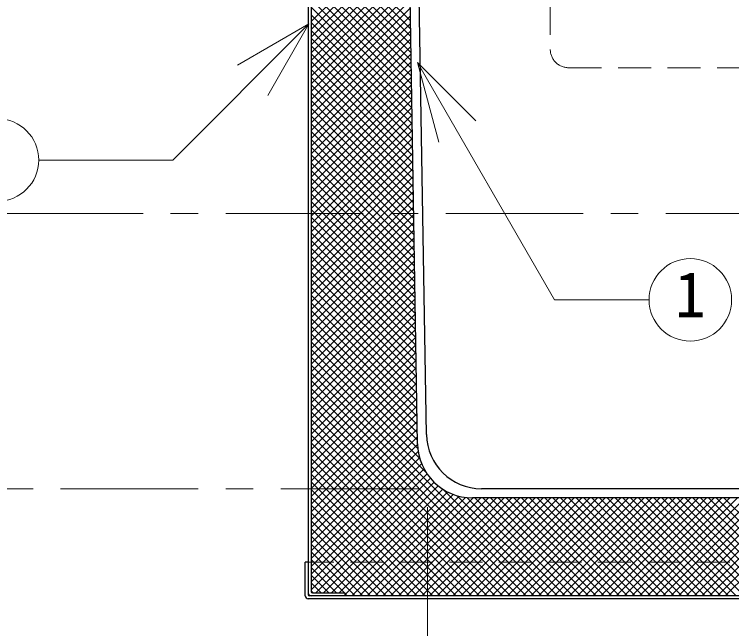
# Model space of a CAD drawing. Units: millimetres at full size, sheet at 1:15; details may follow other scales. Extents: x -3151 to 2924, y -2106 to 2109.
# Drawn here: x -2348.6 to -1957.5, y -1274.6 to -939.7 of the extents above; entities that cross this region are included whole.
import ezdxf
from ezdxf.enums import TextEntityAlignment as Align

# ---------------------------------------------------------------- set-up
doc = ezdxf.new("R2010")
doc.units = ezdxf.units.MM
doc.header["$LTSCALE"] = 15
doc.linetypes.add('CHAIN1', pattern=[8, 5, -1, 1, -1])
doc.linetypes.add('DASHED1', pattern=[1.8, 1.2, -0.6])
doc.layers.add('0-0____1', color=4, linetype='Continuous', lineweight=9)
doc.styles.add('ＭＳ ゴシック', font='')
doc.styles.get('ＭＳ ゴシック').set_extended_font_data('MS Gothic')

msp = doc.modelspace()

# ---------------------------------------------------------------- linework, layer by layer
at = {"layer": '0-0____1', "color": 5, "lineweight": 25}
for p, q in [((-2188.4, -607.73), (-2188.4, -1255.93)), ((-2186.8, -606.93), (-2186.8, -1254.33)), ((-2123.9, -1168.83), (-2133.24, -608.14)), ((-2128.81, -1173.83), (-2136.74, -698.33)), ((-972.91, -1198.33), (-2093.9, -1198.33)), ((-967.99, -1203.33), (-2098.82, -1203.33)), ((-2188.4, -1238.33), (-2190, -1238.33)), ((-2190, -1256.73), (-2190, -1238.33)), ((-2186, -1255.13), (-2168.4, -1255.13)), ((-2168.4, -1255.13), (-2168.4, -1256.73)), ((-878.4, -1258.33), (-2188.4, -1258.33)), ((-879.2, -1256.73), (-2187.6, -1256.73))]:
    msp.add_line(p, q, dxfattribs=at)
at = {"layer": '0-0____1', "linetype": 'DASHED1'}
for p, q in [((-2056.4, -797.83), (-2056.4, -958.83)), ((-2046.4, -968.83), (-1013.4, -968.83)), ((-878.4, -1238.33), (-2188.4, -1238.33))]:
    msp.add_line(p, q, dxfattribs=at)
at = {"layer": '0-0____1'}
for p, q in [((-2186.8, -889.11), (-2132.66, -943.26)), ((-2186.8, -943.71), (-2133.54, -890.44)), ((-2186.8, -893.35), (-2132.58, -947.57)), ((-2186.8, -947.95), (-2133.47, -894.61)), ((-2186.8, -897.6), (-2132.51, -951.89)), ((-2186.8, -952.19), (-2133.4, -898.79)), ((-2186.8, -901.84), (-2132.44, -956.2)), ((-2186.8, -956.44), (-2133.33, -902.96)), ((-2186.8, -906.08), (-2132.37, -960.52)), ((-2186.8, -960.68), (-2133.26, -907.13)), ((-2186.8, -910.32), (-2132.3, -964.83)), ((-2186.8, -964.92), (-2133.19, -911.31)), ((-2186.8, -914.57), (-2132.22, -969.15)), ((-2186.8, -969.17), (-2133.12, -915.48)), ((-2186.8, -918.81), (-2132.15, -973.46)), ((-2186.8, -973.41), (-2133.05, -919.65)), ((-2186.8, -923.05), (-2132.08, -977.78)), ((-2186.8, -977.65), (-2132.98, -923.83)), ((-2186.8, -927.29), (-2132.01, -982.09)), ((-2186.8, -981.89), (-2132.91, -928)), ((-2186.8, -931.54), (-2131.94, -986.4)), ((-2186.8, -986.14), (-2132.84, -932.17)), ((-2186.8, -935.78), (-2131.86, -990.72)), ((-2186.8, -990.38), (-2132.77, -936.35)), ((-2186.8, -940.02), (-2131.79, -995.03)), ((-2186.8, -994.62), (-2132.7, -940.52)), ((-2186.8, -944.27), (-2131.72, -999.35)), ((-2186.8, -998.86), (-2132.63, -944.69)), ((-2186.8, -948.51), (-2131.65, -1003.66)), ((-2186.8, -1003.11), (-2132.56, -948.87)), ((-2186.8, -952.75), (-2131.58, -1007.98)), ((-2186.8, -1007.35), (-2132.49, -953.04)), ((-2186.8, -956.99), (-2131.5, -1012.29)), ((-2186.8, -1011.59), (-2132.42, -957.21)), ((-2186.8, -961.24), (-2131.43, -1016.61)), ((-2186.8, -1015.83), (-2132.35, -961.38)), ((-2186.8, -965.48), (-2131.36, -1020.92)), ((-2186.8, -1020.08), (-2132.28, -965.56)), ((-2186.8, -969.72), (-2131.29, -1025.24)), ((-2186.8, -1024.32), (-2132.21, -969.73)), ((-2186.8, -1028.56), (-2132.14, -973.9)), ((-2186.8, -973.96), (-2131.22, -1029.55)), ((-2186.8, -1032.81), (-2132.07, -978.08)), ((-2186.8, -978.21), (-2131.15, -1033.86)), ((-2186.8, -1037.05), (-2132.01, -982.25)), ((-2186.8, -982.45), (-2131.07, -1038.18)), ((-2186.8, -1041.29), (-2131.94, -986.42)), ((-2186.8, -986.69), (-2131, -1042.49)), ((-2186.8, -1045.53), (-2131.87, -990.6)), ((-2186.8, -990.93), (-2130.93, -1046.81)), ((-2186.8, -1049.78), (-2131.8, -994.77)), ((-2186.8, -995.18), (-2130.86, -1051.12)), ((-2186.8, -1054.02), (-2131.73, -998.94)), ((-2186.8, -999.42), (-2130.79, -1055.44)), ((-2186.8, -1058.26), (-2131.66, -1003.12)), ((-2186.8, -1003.66), (-2130.71, -1059.75)), ((-2186.8, -1062.5), (-2131.59, -1007.29)), ((-2186.8, -1007.91), (-2130.64, -1064.07)), ((-2186.8, -1066.75), (-2131.52, -1011.46)), ((-2186.8, -1012.15), (-2130.57, -1068.38)), ((-2186.8, -1070.99), (-2131.45, -1015.63)), ((-2186.8, -1016.39), (-2130.5, -1072.7)), ((-2186.8, -1075.23), (-2131.38, -1019.81)), ((-2186.8, -1020.63), (-2130.43, -1077.01)), ((-2186.8, -1079.47), (-2131.31, -1023.98)), ((-2186.8, -1024.88), (-2130.35, -1081.32)), ((-2186.8, -1083.72), (-2131.24, -1028.15)), ((-2186.8, -1029.12), (-2130.28, -1085.64)), ((-2186.8, -1087.96), (-2131.17, -1032.33)), ((-2186.8, -1033.36), (-2130.21, -1089.95)), ((-2186.8, -1092.2), (-2131.1, -1036.5)), ((-2186.8, -1037.6), (-2130.14, -1094.27)), ((-2186.8, -1096.44), (-2131.03, -1040.67)), ((-2186.8, -1041.85), (-2130.07, -1098.58)), ((-2186.8, -1100.69), (-2130.96, -1044.85)), ((-2186.8, -1046.09), (-2129.99, -1102.9)), ((-2186.8, -1104.93), (-2130.89, -1049.02)), ((-2186.8, -1050.33), (-2129.92, -1107.21)), ((-2186.8, -1109.17), (-2130.82, -1053.19)), ((-2186.8, -1054.57), (-2129.85, -1111.53)), ((-2186.8, -1113.42), (-2130.75, -1057.37)), ((-2186.8, -1058.82), (-2129.78, -1115.84)), ((-2186.8, -1117.66), (-2130.68, -1061.54)), ((-2186.8, -1063.06), (-2129.71, -1120.16)), ((-2186.8, -1121.9), (-2130.61, -1065.71)), ((-2186.8, -1067.3), (-2129.64, -1124.47)), ((-2186.8, -1126.14), (-2130.54, -1069.88)), ((-2186.8, -1071.54), (-2129.56, -1128.78)), ((-2186.8, -1130.39), (-2130.48, -1074.06)), ((-2186.8, -1075.79), (-2129.49, -1133.1)), ((-2186.8, -1134.63), (-2130.41, -1078.23)), ((-2186.8, -1080.03), (-2129.42, -1137.41)), ((-2186.8, -1138.87), (-2130.34, -1082.4)), ((-2186.8, -1084.27), (-2129.35, -1141.73)), ((-2186.8, -1143.11), (-2130.27, -1086.58)), ((-2186.8, -1088.52), (-2129.28, -1146.04)), ((-2186.8, -1147.36), (-2130.2, -1090.75)), ((-2186.8, -1092.76), (-2129.2, -1150.36)), ((-2186.8, -1151.6), (-2130.13, -1094.92)), ((-2186.8, -1097), (-2129.13, -1154.67)), ((-2186.8, -1155.84), (-2130.06, -1099.1)), ((-2186.8, -1101.24), (-2129.06, -1158.99)), ((-2186.8, -1160.08), (-2129.99, -1103.27)), ((-2186.8, -1105.49), (-2128.99, -1163.3)), ((-2186.8, -1164.33), (-2129.92, -1107.44)), ((-2186.8, -1109.73), (-2128.92, -1167.62)), ((-2186.8, -1168.57), (-2129.85, -1111.62)), ((-2186.8, -1113.97), (-2128.84, -1171.93)), ((-2186.8, -1172.81), (-2129.78, -1115.79)), ((-2186.8, -1118.21), (-2128.66, -1176.35)), ((-2186.8, -1177.05), (-2129.71, -1119.96)), ((-2186.8, -1122.46), (-2127.65, -1181.61)), ((-2186.8, -1181.3), (-2129.64, -1124.13)), ((-2186.8, -1126.7), (-2124.22, -1189.28)), ((-2186.8, -1185.54), (-2129.57, -1128.31)), ((-2186.8, -1130.94), (-2061.02, -1256.73)), ((-2186.8, -1189.78), (-2129.5, -1132.48)), ((-2186.8, -1135.18), (-2065.26, -1256.73)), ((-2186.8, -1194.03), (-2129.43, -1136.65)), ((-2186.8, -1139.43), (-2069.5, -1256.73)), ((-2186.8, -1198.27), (-2129.36, -1140.83)), ((-2186.8, -1143.67), (-2073.75, -1256.73)), ((-2186.8, -1202.51), (-2129.29, -1145)), ((-2186.8, -1147.91), (-2077.99, -1256.73)), ((-2186.8, -1206.75), (-2129.22, -1149.17)), ((-2186.8, -1152.15), (-2082.23, -1256.73)), ((-2186.8, -1211), (-2129.15, -1153.35)), ((-2186.8, -1156.4), (-2086.48, -1256.73)), ((-2186.8, -1215.24), (-2129.08, -1157.52)), ((-2186.8, -1160.64), (-2090.72, -1256.73)), ((-2186.8, -1219.48), (-2129.01, -1161.69)), ((-2186.8, -1164.88), (-2094.96, -1256.73)), ((-2186.8, -1223.72), (-2128.95, -1165.87)), ((-2186.8, -1169.13), (-2099.2, -1256.73)), ((-2186.8, -1227.97), (-2128.88, -1170.04)), ((-2186.8, -1173.37), (-2103.45, -1256.73)), ((-2186.8, -1232.21), (-2128.8, -1174.21)), ((-2186.8, -1177.61), (-2107.69, -1256.73)), ((-2186.8, -1236.45), (-2128.44, -1178.09)), ((-2186.8, -1240.69), (-2127.67, -1181.56)), ((-2186.8, -1181.85), (-2111.93, -1256.73)), ((-2186.8, -1244.94), (-2126.57, -1184.71)), ((-2186.8, -1186.1), (-2116.17, -1256.73)), ((-2186.8, -1249.18), (-2125.21, -1187.59)), ((-2186.8, -1253.42), (-2123.6, -1190.22)), ((-2186.8, -1190.34), (-2120.42, -1256.73)), ((-2184.26, -1255.13), (-2121.77, -1192.64)), ((-2186.8, -1194.58), (-2124.66, -1256.73)), ((-2180.02, -1255.13), (-2119.73, -1194.83)), ((-2175.78, -1255.13), (-2117.47, -1196.82)), ((-2186.8, -1198.82), (-2128.9, -1256.73)), ((-2171.54, -1255.13), (-2115, -1198.59)), ((-2168.4, -1256.24), (-2112.29, -1200.13)), ((-2114.77, -1198.73), (-2056.78, -1256.73)), ((-2186.8, -1203.07), (-2133.14, -1256.73)), ((-2164.65, -1256.73), (-2109.34, -1201.42)), ((-2160.41, -1256.73), (-2106.11, -1202.43)), ((-2156.17, -1256.73), (-2102.53, -1203.09)), ((-2151.92, -1256.73), (-2098.52, -1203.33)), ((-2147.68, -1256.73), (-2094.28, -1203.33)), ((-2143.44, -1256.73), (-2090.04, -1203.33)), ((-2139.19, -1256.73), (-2085.79, -1203.33)), ((-2134.95, -1256.73), (-2081.55, -1203.33)), ((-2130.71, -1256.73), (-2077.31, -1203.33)), ((-2126.47, -1256.73), (-2073.07, -1203.33)), ((-2122.22, -1256.73), (-2068.82, -1203.33)), ((-2117.98, -1256.73), (-2064.58, -1203.33)), ((-2113.74, -1256.73), (-2060.34, -1203.33)), ((-2109.5, -1256.73), (-2056.1, -1203.33)), ((-2107.1, -1202.16), (-2052.53, -1256.73)), ((-2105.25, -1256.73), (-2051.85, -1203.33)), ((-2101.84, -1203.17), (-2048.29, -1256.73)), ((-2101.01, -1256.73), (-2047.61, -1203.33)), ((-2097.45, -1203.33), (-2044.05, -1256.73)), ((-2096.77, -1256.73), (-2043.37, -1203.33)), ((-2093.21, -1203.33), (-2039.81, -1256.73)), ((-2092.53, -1256.73), (-2039.13, -1203.33)), ((-2088.96, -1203.33), (-2035.56, -1256.73)), ((-2088.28, -1256.73), (-2034.88, -1203.33)), ((-2084.72, -1203.33), (-2031.32, -1256.73)), ((-2084.04, -1256.73), (-2030.64, -1203.33)), ((-2080.48, -1203.33), (-2027.08, -1256.73)), ((-2079.8, -1256.73), (-2026.4, -1203.33)), ((-2076.24, -1203.33), (-2022.84, -1256.73)), ((-2075.56, -1256.73), (-2022.16, -1203.33)), ((-2071.99, -1203.33), (-2018.59, -1256.73)), ((-2071.31, -1256.73), (-2017.91, -1203.33)), ((-2067.75, -1203.33), (-2014.35, -1256.73)), ((-2067.07, -1256.73), (-2013.67, -1203.33)), ((-2063.51, -1203.33), (-2010.11, -1256.73)), ((-2062.83, -1256.73), (-2009.43, -1203.33)), ((-2059.27, -1203.33), (-2005.87, -1256.73)), ((-2058.58, -1256.73), (-2005.18, -1203.33)), ((-2055.02, -1203.33), (-2001.62, -1256.73)), ((-2054.34, -1256.73), (-2000.94, -1203.33)), ((-2050.78, -1203.33), (-1997.38, -1256.73)), ((-2050.1, -1256.73), (-1996.7, -1203.33)), ((-2046.54, -1203.33), (-1993.14, -1256.73)), ((-2045.86, -1256.73), (-1992.46, -1203.33)), ((-2042.29, -1203.33), (-1988.89, -1256.73)), ((-2041.61, -1256.73), (-1988.21, -1203.33)), ((-2038.05, -1203.33), (-1984.65, -1256.73)), ((-2037.37, -1256.73), (-1983.97, -1203.33)), ((-2033.81, -1203.33), (-1980.41, -1256.73)), ((-2033.13, -1256.73), (-1979.73, -1203.33)), ((-2029.57, -1203.33), (-1976.17, -1256.73)), ((-2028.89, -1256.73), (-1975.49, -1203.33)), ((-2025.32, -1203.33), (-1971.92, -1256.73)), ((-2024.64, -1256.73), (-1971.24, -1203.33)), ((-2021.08, -1203.33), (-1967.68, -1256.73)), ((-2020.4, -1256.73), (-1967, -1203.33)), ((-2016.84, -1203.33), (-1963.44, -1256.73)), ((-2016.16, -1256.73), (-1962.76, -1203.33)), ((-2012.6, -1203.33), (-1959.2, -1256.73)), ((-2011.92, -1256.73), (-1958.52, -1203.33)), ((-2008.35, -1203.33), (-1954.95, -1256.73)), ((-2007.67, -1256.73), (-1954.27, -1203.33)), ((-2004.11, -1203.33), (-1950.71, -1256.73)), ((-2003.43, -1256.73), (-1950.03, -1203.33)), ((-1999.87, -1203.33), (-1946.47, -1256.73)), ((-1999.19, -1256.73), (-1945.79, -1203.33)), ((-1995.63, -1203.33), (-1942.23, -1256.73)), ((-1994.94, -1256.73), (-1941.54, -1203.33)), ((-1991.38, -1203.33), (-1937.98, -1256.73)), ((-1990.7, -1256.73), (-1937.3, -1203.33)), ((-1987.14, -1203.33), (-1933.74, -1256.73)), ((-1986.46, -1256.73), (-1933.06, -1203.33)), ((-1982.9, -1203.33), (-1929.5, -1256.73)), ((-1982.22, -1256.73), (-1928.82, -1203.33)), ((-1978.66, -1203.33), (-1925.26, -1256.73)), ((-1977.97, -1256.73), (-1924.57, -1203.33)), ((-1974.41, -1203.33), (-1921.01, -1256.73)), ((-1973.73, -1256.73), (-1920.33, -1203.33)), ((-1970.17, -1203.33), (-1916.77, -1256.73)), ((-1969.49, -1256.73), (-1916.09, -1203.33)), ((-1965.93, -1203.33), (-1912.53, -1256.73)), ((-1965.25, -1256.73), (-1911.85, -1203.33)), ((-1961.68, -1203.33), (-1908.28, -1256.73)), ((-1961, -1256.73), (-1907.6, -1203.33)), ((-2186.8, -1207.31), (-2137.39, -1256.73)), ((-2186.8, -1211.55), (-2141.63, -1256.73)), ((-2186.8, -1215.79), (-2145.87, -1256.73)), ((-2186.8, -1220.04), (-2150.11, -1256.73)), ((-2186.8, -1224.28), (-2154.36, -1256.73)), ((-2186.8, -1228.52), (-2158.6, -1256.73)), ((-2186.8, -1232.76), (-2162.84, -1256.73)), ((-2186.8, -1237.01), (-2168.69, -1255.13)), ((-2186.8, -1241.25), (-2172.93, -1255.13)), ((-2186.8, -1245.49), (-2177.17, -1255.13)), ((-2186.8, -1249.74), (-2181.41, -1255.13)), ((-2186.8, -1253.98), (-2185.66, -1255.13)), ((-2168.4, -1255.41), (-2167.09, -1256.73))]:
    msp.add_line(p, q, dxfattribs=at)
at = {"layer": '0-0____1', "color": 7, "lineweight": 18}
for p, q in [((-2187.96, -944.93), (-2262.2, -1019.16)), ((-2187.96, -944.93), (-2226.93, -967.43)), ((-2187.96, -944.93), (-2210.46, -983.9)), ((-2128.78, -965.93), (-2117.13, -1009.4)), ((-2128.78, -965.93), (-2096.96, -997.75)), ((-2335.35, -1019.16), (-2262.2, -1019.16))]:
    msp.add_line(p, q, dxfattribs=at)
at = {"layer": '0-0____1', "linetype": 'CHAIN1'}
for p, q in [((-2593.4, -1048.33), (-1888.4, -1048.33)), ((-2128.4, -1198.33), (-2593.4, -1198.33)), ((-2123.4, -1208.33), (-2123.4, -1458.33))]:
    msp.add_line(p, q, dxfattribs=at)
at = {"layer": '0-0____1', "color": 7, "lineweight": 18}
msp.add_lwpolyline([(-2128.78, -965.93), (-2054.03, -1095.39), (-2002.52, -1095.39)], dxfattribs=at)
for centre in [(-2357.85, -1019.16), (-1980.02, -1095.39)]:
    msp.add_circle(centre, 22.5, dxfattribs=at)
at = {"layer": '0-0____1', "linetype": 'DASHED1'}
msp.add_arc((-2046.4, -958.83), 10, 180, 270, dxfattribs=at)
at = {"layer": '0-0____1', "color": 5, "lineweight": 25}
for centre, radius, start in [((-2093.9, -1168.33), 30, 180.9548), ((-2098.82, -1173.33), 30, 180.9548), ((-2186.8, -1255.13), 1.6, 180), ((-2186, -1254.33), 0.8, 180), ((-2188.4, -1256.73), 1.6, 180), ((-2187.6, -1255.93), 0.8, 180)]:
    msp.add_arc(centre, radius, start, 270, dxfattribs=at)

# ---------------------------------------------------------------- texts
at = {"layer": '0-0____1', "color": 7, "style": 'ＭＳ ゴシック'}
msp.add_text('1', height=24.74, dxfattribs=at).set_placement((-1988.46, -1112.26), align=Align.BOTTOM_LEFT)

doc.saveas('drawing.dxf')
